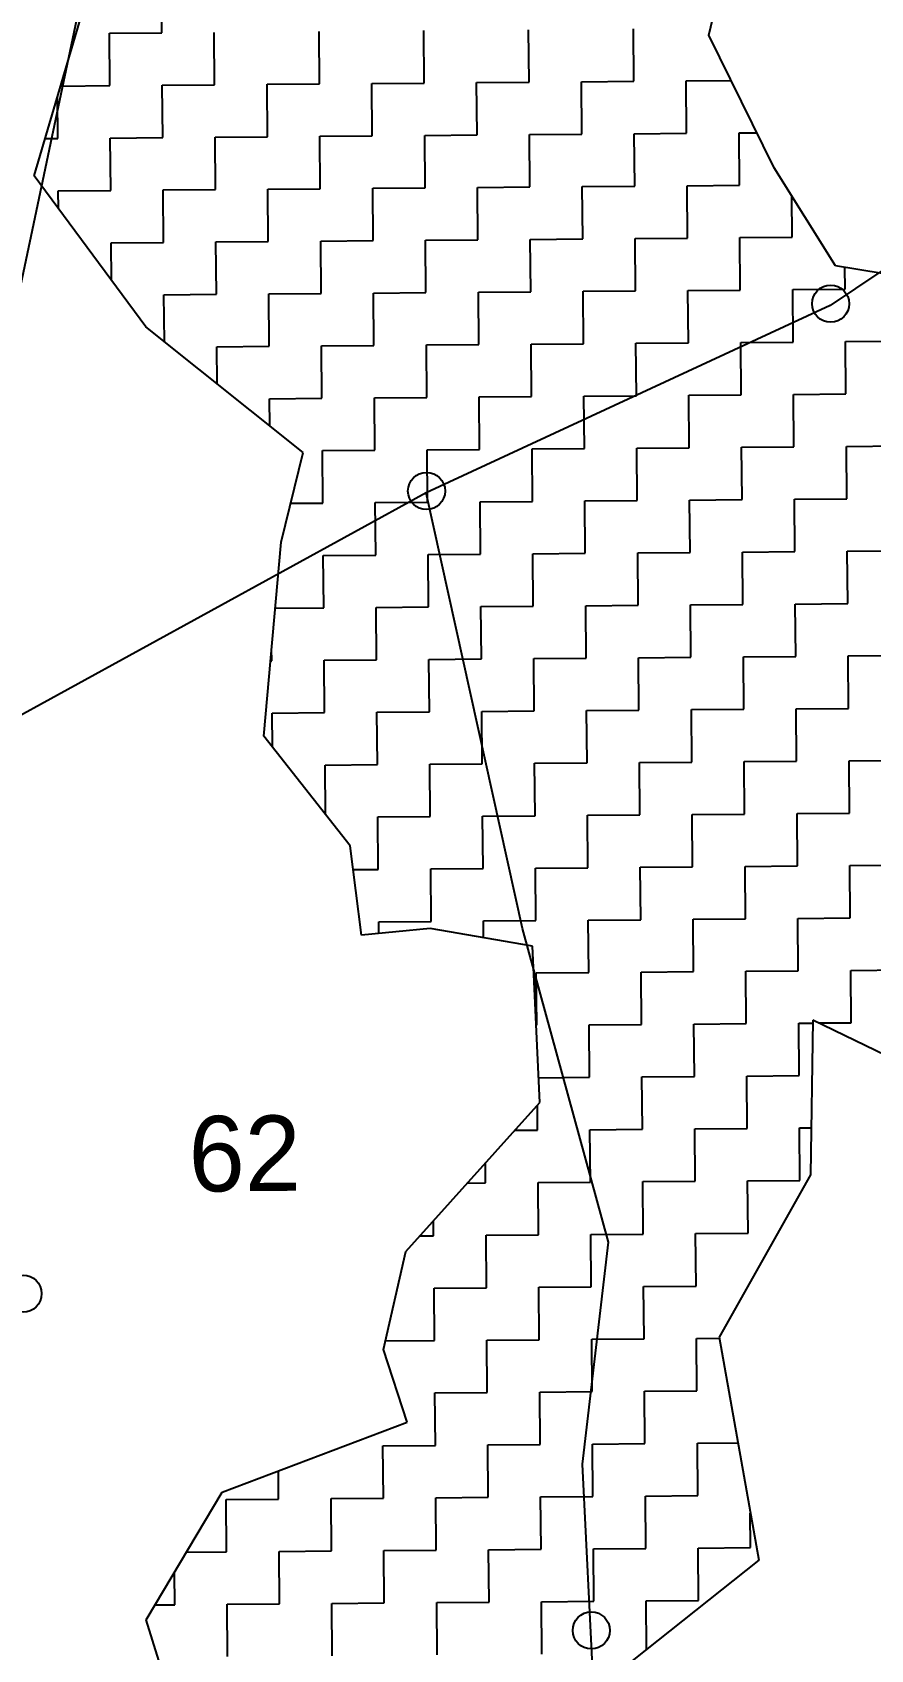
# Model space of a CAD drawing. Header units: metres. Extents: x 291193 to 293446, y 1984590 to 1987927.
# Drawn here: x 291637.8 to 291840.7, y 1985135.3 to 1985526.7 of the extents above; entities that cross this region are included whole.
import ezdxf

# ---------------------------------------------------------------- set-up
doc = ezdxf.new("R2010")
doc.units = ezdxf.units.M
for name, color, linetype in [('POLY_HATCH', 12, 'Continuous'), ('POLY_PARCEL', 6, 'Continuous'), ('SYM_STONE', 1, 'Continuous'), ('TEXT_PARCEL', 7, 'Continuous')]:
    doc.layers.add(name, color=color, linetype=linetype)
doc.styles.add('TEXT_MAP', font='')
doc.styles.get('TEXT_MAP').set_extended_font_data('Kruti Dev 050')

msp = doc.modelspace()

# ---------------------------------------------------------------- linework, layer by layer
at = {"layer": 'POLY_HATCH'}
for p, q in [((291801.59, 1985526.06), (291807.67, 1985551.65)), ((291638.32, 1985492.02), (291651.57, 1985536.98)), ((291817.36, 1985493.95), (291801.59, 1985526.06)), ((291832.21, 1985470.21), (291817.36, 1985493.95)), ((291665.35, 1985455.46), (291638.32, 1985492.02)), ((291849.41, 1985467.42), (291832.21, 1985470.21)), ((291703.42, 1985425.03), (291665.35, 1985455.46)), ((291698.05, 1985403.32), (291703.42, 1985425.03)), ((291693.89, 1985356.42), (291698.05, 1985403.32)), ((291714.79, 1985329.88), (291693.89, 1985356.42)), ((291717.48, 1985308.23), (291714.79, 1985329.88)), ((291734.11, 1985309.88), (291717.48, 1985308.23)), ((291758.86, 1985305.55), (291734.11, 1985309.88)), ((291760.68, 1985267.77), (291758.86, 1985305.55)), ((291826.7, 1985287.65), (291826.17, 1985250.22)), ((291886.03, 1985259.02), (291826.7, 1985287.65)), ((291728.2, 1985231.72), (291760.68, 1985267.77)), ((291826.17, 1985250.22), (291804.02, 1985210.95)), ((291722.84, 1985207.99), (291728.2, 1985231.72)), ((291804.02, 1985210.95), (291813.62, 1985156.96)), ((291728.53, 1985190.4), (291722.84, 1985207.99)), ((291683.79, 1985173.41), (291728.53, 1985190.4)), ((291665.38, 1985142.52), (291683.79, 1985173.41)), ((291813.62, 1985156.96), (291783.02, 1985132.6)), ((291677.29, 1985104.82), (291665.38, 1985142.52))]:
    msp.add_line(p, q, dxfattribs=at)
at = {"layer": 'POLY_HATCH', "linetype": 'Continuous'}
for p, q in [((291669.18, 1985526.61), (291669.08, 1985539.28)), ((291758.04, 1985514.65), (291757.94, 1985527.33)), ((291783.4, 1985514.86), (291783.3, 1985527.54)), ((291656.5, 1985526.5), (291669.18, 1985526.61)), ((291656.6, 1985513.82), (291656.5, 1985526.5)), ((291681.96, 1985514.03), (291681.86, 1985526.71)), ((291707.32, 1985514.24), (291707.22, 1985526.92)), ((291732.68, 1985514.44), (291732.58, 1985527.12)), ((291644.71, 1985513.72), (291656.6, 1985513.82)), ((291669.28, 1985513.93), (291681.96, 1985514.03)), ((291669.39, 1985501.25), (291669.28, 1985513.93)), ((291694.64, 1985514.13), (291707.32, 1985514.24)), ((291694.75, 1985501.45), (291694.64, 1985514.13)), ((291720, 1985514.34), (291732.68, 1985514.44)), ((291720.11, 1985501.66), (291720, 1985514.34)), ((291745.36, 1985514.55), (291758.04, 1985514.65)), ((291745.47, 1985501.87), (291745.36, 1985514.55)), ((291770.72, 1985514.75), (291783.4, 1985514.86)), ((291770.82, 1985502.07), (291770.72, 1985514.75)), ((291796.08, 1985514.96), (291807, 1985515.05)), ((291796.18, 1985502.28), (291796.08, 1985514.96)), ((291644.03, 1985501.04), (291643.95, 1985511.12)), ((291640.97, 1985501.01), (291644.03, 1985501.04)), ((291656.71, 1985501.14), (291669.39, 1985501.25)), ((291656.81, 1985488.46), (291656.71, 1985501.14)), ((291682.07, 1985501.35), (291694.75, 1985501.45)), ((291682.17, 1985488.67), (291682.07, 1985501.35)), ((291707.43, 1985501.56), (291720.11, 1985501.66)), ((291707.53, 1985488.88), (291707.43, 1985501.56)), ((291732.79, 1985501.76), (291745.47, 1985501.87)), ((291732.89, 1985489.08), (291732.79, 1985501.76)), ((291758.14, 1985501.97), (291770.82, 1985502.07)), ((291758.25, 1985489.29), (291758.14, 1985501.97)), ((291783.5, 1985502.18), (291796.18, 1985502.28)), ((291783.61, 1985489.5), (291783.5, 1985502.18)), ((291808.86, 1985502.39), (291813.2, 1985502.42)), ((291808.97, 1985489.71), (291808.86, 1985502.39)), ((291644.13, 1985488.36), (291656.81, 1985488.46)), ((291644.17, 1985484.11), (291644.13, 1985488.36)), ((291669.49, 1985488.57), (291682.17, 1985488.67)), ((291669.6, 1985475.89), (291669.49, 1985488.57)), ((291694.85, 1985488.77), (291707.53, 1985488.88)), ((291694.95, 1985476.09), (291694.85, 1985488.77)), ((291720.21, 1985488.98), (291732.89, 1985489.08)), ((291720.31, 1985476.3), (291720.21, 1985488.98)), ((291745.57, 1985489.19), (291758.25, 1985489.29)), ((291745.67, 1985476.51), (291745.57, 1985489.19)), ((291770.93, 1985489.4), (291783.61, 1985489.5)), ((291771.03, 1985476.72), (291770.93, 1985489.4)), ((291796.29, 1985489.6), (291808.97, 1985489.71)), ((291796.39, 1985476.92), (291796.29, 1985489.6)), ((291821.75, 1985477.13), (291821.67, 1985487.06)), ((291732.99, 1985476.4), (291745.67, 1985476.51)), ((291758.35, 1985476.61), (291771.03, 1985476.72)), ((291758.46, 1985463.93), (291758.35, 1985476.61)), ((291783.71, 1985476.82), (291796.39, 1985476.92)), ((291783.81, 1985464.14), (291783.71, 1985476.82)), ((291809.07, 1985477.03), (291821.75, 1985477.13)), ((291809.17, 1985464.35), (291809.07, 1985477.03)), ((291656.92, 1985475.78), (291669.6, 1985475.89)), ((291656.99, 1985466.76), (291656.92, 1985475.78)), ((291682.27, 1985475.99), (291694.95, 1985476.09)), ((291682.38, 1985463.31), (291682.27, 1985475.99)), ((291707.63, 1985476.2), (291720.31, 1985476.3)), ((291707.74, 1985463.52), (291707.63, 1985476.2)), ((291733.1, 1985463.73), (291732.99, 1985476.4)), ((291834.53, 1985464.55), (291834.49, 1985469.84)), ((291669.7, 1985463.21), (291682.38, 1985463.31)), ((291669.79, 1985451.9), (291669.7, 1985463.21)), ((291695.06, 1985463.41), (291707.74, 1985463.52)), ((291695.16, 1985450.73), (291695.06, 1985463.41)), ((291720.42, 1985463.62), (291733.1, 1985463.73)), ((291720.52, 1985450.94), (291720.42, 1985463.62)), ((291745.78, 1985463.83), (291758.46, 1985463.93)), ((291745.88, 1985451.15), (291745.78, 1985463.83)), ((291771.14, 1985464.04), (291783.81, 1985464.14)), ((291771.24, 1985451.36), (291771.14, 1985464.04)), ((291796.49, 1985464.24), (291809.17, 1985464.35)), ((291796.6, 1985451.56), (291796.49, 1985464.24)), ((291821.85, 1985464.45), (291834.53, 1985464.55)), ((291821.96, 1985451.77), (291821.85, 1985464.45)), ((291682.48, 1985450.63), (291695.16, 1985450.73)), ((291682.55, 1985441.7), (291682.48, 1985450.63)), ((291707.84, 1985450.84), (291720.52, 1985450.94)), ((291707.94, 1985438.16), (291707.84, 1985450.84)), ((291733.2, 1985451.05), (291745.88, 1985451.15)), ((291733.3, 1985438.37), (291733.2, 1985451.05)), ((291758.56, 1985451.25), (291771.24, 1985451.36)), ((291758.66, 1985438.57), (291758.56, 1985451.25)), ((291783.92, 1985451.46), (291796.6, 1985451.56)), ((291784.02, 1985438.78), (291783.92, 1985451.46)), ((291809.28, 1985451.67), (291821.96, 1985451.77)), ((291809.38, 1985438.99), (291809.28, 1985451.67)), ((291834.64, 1985451.87), (291847.32, 1985451.98)), ((291834.74, 1985439.2), (291834.64, 1985451.87)), ((291695.27, 1985438.06), (291707.94, 1985438.16)), ((291695.32, 1985431.5), (291695.27, 1985438.06)), ((291720.62, 1985438.26), (291733.3, 1985438.37)), ((291720.73, 1985425.58), (291720.62, 1985438.26)), ((291745.98, 1985438.47), (291758.66, 1985438.57)), ((291746.09, 1985425.79), (291745.98, 1985438.47)), ((291771.34, 1985438.68), (291784.02, 1985438.78)), ((291771.45, 1985426), (291771.34, 1985438.68)), ((291796.7, 1985438.88), (291809.38, 1985438.99)), ((291796.81, 1985426.2), (291796.7, 1985438.88)), ((291822.06, 1985439.09), (291834.74, 1985439.2)), ((291822.16, 1985426.41), (291822.06, 1985439.09)), ((291708.05, 1985425.48), (291720.73, 1985425.58)), ((291733.41, 1985425.69), (291746.09, 1985425.79)), ((291733.51, 1985413.01), (291733.41, 1985425.69)), ((291758.77, 1985425.89), (291771.45, 1985426)), ((291758.87, 1985413.21), (291758.77, 1985425.89)), ((291784.13, 1985426.1), (291796.81, 1985426.2)), ((291784.23, 1985413.42), (291784.13, 1985426.1)), ((291809.48, 1985426.31), (291822.16, 1985426.41)), ((291809.59, 1985413.63), (291809.48, 1985426.31)), ((291834.84, 1985426.52), (291847.52, 1985426.62)), ((291834.95, 1985413.84), (291834.84, 1985426.52)), ((291708.15, 1985412.8), (291708.05, 1985425.48)), ((291822.27, 1985413.73), (291834.95, 1985413.84)), ((291700.38, 1985412.74), (291708.15, 1985412.8)), ((291720.83, 1985412.9), (291733.51, 1985413.01)), ((291720.94, 1985400.22), (291720.83, 1985412.9)), ((291746.19, 1985413.11), (291758.87, 1985413.21)), ((291746.29, 1985400.43), (291746.19, 1985413.11)), ((291771.55, 1985413.32), (291784.23, 1985413.42)), ((291771.65, 1985400.64), (291771.55, 1985413.32)), ((291796.91, 1985413.53), (291809.59, 1985413.63)), ((291797.01, 1985400.85), (291796.91, 1985413.53)), ((291822.37, 1985401.05), (291822.27, 1985413.73)), ((291708.26, 1985400.12), (291720.94, 1985400.22)), ((291708.36, 1985387.44), (291708.26, 1985400.12)), ((291733.61, 1985400.33), (291746.29, 1985400.43)), ((291733.72, 1985387.65), (291733.61, 1985400.33)), ((291758.97, 1985400.53), (291771.65, 1985400.64)), ((291759.08, 1985387.86), (291758.97, 1985400.53)), ((291784.33, 1985400.74), (291797.01, 1985400.85)), ((291784.44, 1985388.06), (291784.33, 1985400.74)), ((291809.69, 1985400.95), (291822.37, 1985401.05)), ((291809.8, 1985388.27), (291809.69, 1985400.95)), ((291835.05, 1985401.16), (291847.73, 1985401.26)), ((291835.15, 1985388.48), (291835.05, 1985401.16)), ((291696.63, 1985387.34), (291708.36, 1985387.44)), ((291721.04, 1985387.54), (291733.72, 1985387.65)), ((291721.14, 1985374.86), (291721.04, 1985387.54)), ((291746.4, 1985387.75), (291759.08, 1985387.86)), ((291746.5, 1985375.07), (291746.4, 1985387.75)), ((291771.76, 1985387.96), (291784.44, 1985388.06)), ((291771.86, 1985375.28), (291771.76, 1985387.96)), ((291797.12, 1985388.17), (291809.8, 1985388.27)), ((291797.22, 1985375.49), (291797.12, 1985388.17)), ((291822.48, 1985388.37), (291835.15, 1985388.48)), ((291822.58, 1985375.69), (291822.48, 1985388.37)), ((291695.51, 1985374.66), (291695.78, 1985374.66)), ((291695.78, 1985374.66), (291695.76, 1985377.49)), ((291708.46, 1985374.76), (291721.14, 1985374.86)), ((291708.57, 1985362.08), (291708.46, 1985374.76)), ((291733.82, 1985374.97), (291746.5, 1985375.07)), ((291733.93, 1985362.29), (291733.82, 1985374.97)), ((291759.18, 1985375.18), (291771.86, 1985375.28)), ((291759.28, 1985362.5), (291759.18, 1985375.18)), ((291784.54, 1985375.38), (291797.22, 1985375.49)), ((291784.64, 1985362.7), (291784.54, 1985375.38)), ((291809.9, 1985375.59), (291822.58, 1985375.69)), ((291810, 1985362.91), (291809.9, 1985375.59)), ((291835.26, 1985375.8), (291847.94, 1985375.9)), ((291835.36, 1985363.12), (291835.26, 1985375.8)), ((291797.32, 1985362.81), (291810, 1985362.91)), ((291822.68, 1985363.01), (291835.36, 1985363.12)), ((291822.79, 1985350.33), (291822.68, 1985363.01)), ((291695.89, 1985361.98), (291708.57, 1985362.08)), ((291695.95, 1985353.8), (291695.89, 1985361.98)), ((291721.25, 1985362.19), (291733.93, 1985362.29)), ((291721.35, 1985349.51), (291721.25, 1985362.19)), ((291746.61, 1985362.39), (291759.28, 1985362.5)), ((291746.71, 1985349.71), (291746.61, 1985362.39)), ((291771.96, 1985362.6), (291784.64, 1985362.7)), ((291772.07, 1985349.92), (291771.96, 1985362.6)), ((291797.43, 1985350.13), (291797.32, 1985362.81)), ((291708.67, 1985349.4), (291721.35, 1985349.51)), ((291708.77, 1985337.52), (291708.67, 1985349.4)), ((291734.03, 1985349.61), (291746.71, 1985349.71)), ((291734.13, 1985336.93), (291734.03, 1985349.61)), ((291759.39, 1985349.82), (291772.07, 1985349.92)), ((291759.49, 1985337.14), (291759.39, 1985349.82)), ((291784.75, 1985350.02), (291797.43, 1985350.13)), ((291784.85, 1985337.34), (291784.75, 1985350.02)), ((291810.11, 1985350.23), (291822.79, 1985350.33)), ((291810.21, 1985337.55), (291810.11, 1985350.23)), ((291835.47, 1985350.44), (291848.15, 1985350.54)), ((291835.57, 1985337.76), (291835.47, 1985350.44)), ((291721.45, 1985336.83), (291734.13, 1985336.93)), ((291721.56, 1985324.15), (291721.45, 1985336.83)), ((291746.81, 1985337.03), (291759.49, 1985337.14)), ((291746.92, 1985324.35), (291746.81, 1985337.03)), ((291772.17, 1985337.24), (291784.85, 1985337.34)), ((291772.28, 1985324.56), (291772.17, 1985337.24)), ((291797.53, 1985337.45), (291810.21, 1985337.55)), ((291797.63, 1985324.77), (291797.53, 1985337.45)), ((291822.89, 1985337.65), (291835.57, 1985337.76)), ((291822.99, 1985324.98), (291822.89, 1985337.65)), ((291715.51, 1985324.1), (291721.56, 1985324.15)), ((291734.24, 1985324.25), (291746.92, 1985324.35)), ((291734.34, 1985311.57), (291734.24, 1985324.25)), ((291759.6, 1985324.46), (291772.28, 1985324.56)), ((291759.7, 1985311.78), (291759.6, 1985324.46)), ((291784.95, 1985324.66), (291797.63, 1985324.77)), ((291785.06, 1985311.98), (291784.95, 1985324.66)), ((291810.31, 1985324.87), (291822.99, 1985324.98)), ((291810.42, 1985312.19), (291810.31, 1985324.87)), ((291835.67, 1985325.08), (291848.35, 1985325.18)), ((291835.78, 1985312.4), (291835.67, 1985325.08)), ((291797.74, 1985312.09), (291810.42, 1985312.19)), ((291797.84, 1985299.41), (291797.74, 1985312.09)), ((291823.1, 1985312.3), (291835.78, 1985312.4)), ((291823.2, 1985299.62), (291823.1, 1985312.3)), ((291721.66, 1985311.47), (291734.34, 1985311.57)), ((291721.68, 1985308.65), (291721.66, 1985311.47)), ((291747.02, 1985311.67), (291759.7, 1985311.78)), ((291747.05, 1985307.61), (291747.02, 1985311.67)), ((291772.38, 1985311.88), (291785.06, 1985311.98)), ((291772.48, 1985299.2), (291772.38, 1985311.88)), ((291759.8, 1985299.1), (291772.48, 1985299.2)), ((291759.91, 1985286.42), (291759.8, 1985299.1)), ((291785.16, 1985299.31), (291797.84, 1985299.41)), ((291785.27, 1985286.63), (291785.16, 1985299.31)), ((291810.52, 1985299.51), (291823.2, 1985299.62)), ((291810.62, 1985286.83), (291810.52, 1985299.51)), ((291835.88, 1985299.72), (291848.56, 1985299.82)), ((291835.98, 1985287.04), (291835.88, 1985299.72)), ((291759.78, 1985286.42), (291759.91, 1985286.42)), ((291772.59, 1985286.52), (291785.27, 1985286.63)), ((291772.69, 1985273.84), (291772.59, 1985286.52)), ((291797.95, 1985286.73), (291810.62, 1985286.83)), ((291798.05, 1985274.05), (291797.95, 1985286.73)), ((291823.3, 1985286.94), (291826.69, 1985286.96)), ((291823.41, 1985274.26), (291823.3, 1985286.94)), ((291828.09, 1985286.98), (291835.98, 1985287.04)), ((291760.39, 1985273.74), (291772.69, 1985273.84)), ((291785.37, 1985273.95), (291798.05, 1985274.05)), ((291785.47, 1985261.27), (291785.37, 1985273.95)), ((291810.73, 1985274.15), (291823.41, 1985274.26)), ((291810.83, 1985261.47), (291810.73, 1985274.15)), ((291760.11, 1985261.06), (291760.06, 1985267.08)), ((291772.79, 1985261.16), (291785.47, 1985261.27)), ((291772.9, 1985248.48), (291772.79, 1985261.16)), ((291798.15, 1985261.37), (291810.83, 1985261.47)), ((291798.26, 1985248.69), (291798.15, 1985261.37)), ((291823.51, 1985261.58), (291826.33, 1985261.6)), ((291823.61, 1985248.9), (291823.51, 1985261.58)), ((291754.6, 1985261.01), (291760.11, 1985261.06)), ((291747.54, 1985248.28), (291747.5, 1985253.14)), ((291743.08, 1985248.24), (291747.54, 1985248.28)), ((291760.22, 1985248.38), (291772.9, 1985248.48)), ((291760.32, 1985235.7), (291760.22, 1985248.38)), ((291785.58, 1985248.59), (291798.26, 1985248.69)), ((291785.68, 1985235.91), (291785.58, 1985248.59)), ((291810.94, 1985248.79), (291823.61, 1985248.9)), ((291811.04, 1985236.11), (291810.94, 1985248.79)), ((291734.96, 1985235.49), (291734.93, 1985239.19)), ((291731.57, 1985235.47), (291734.96, 1985235.49)), ((291747.64, 1985235.6), (291760.32, 1985235.7)), ((291747.74, 1985222.92), (291747.64, 1985235.6)), ((291773, 1985235.8), (291785.68, 1985235.91)), ((291773.1, 1985223.12), (291773, 1985235.8)), ((291798.36, 1985236.01), (291811.04, 1985236.11)), ((291798.46, 1985223.33), (291798.36, 1985236.01)), ((291735.07, 1985222.81), (291747.74, 1985222.92)), ((291735.17, 1985210.13), (291735.07, 1985222.81)), ((291760.42, 1985223.02), (291773.1, 1985223.12)), ((291760.53, 1985210.34), (291760.42, 1985223.02)), ((291785.78, 1985223.23), (291798.46, 1985223.33)), ((291785.89, 1985210.55), (291785.78, 1985223.23)), ((291747.85, 1985210.24), (291760.53, 1985210.34)), ((291773.21, 1985210.44), (291785.89, 1985210.55)), ((291773.31, 1985197.77), (291773.21, 1985210.44)), ((291798.57, 1985210.65), (291804.07, 1985210.7)), ((291798.67, 1985197.97), (291798.57, 1985210.65)), ((291723.3, 1985210.04), (291735.17, 1985210.13)), ((291747.95, 1985197.56), (291747.85, 1985210.24)), ((291735.27, 1985197.45), (291747.95, 1985197.56)), ((291735.38, 1985184.77), (291735.27, 1985197.45)), ((291760.63, 1985197.66), (291773.31, 1985197.77)), ((291760.74, 1985184.98), (291760.63, 1985197.66)), ((291785.99, 1985197.87), (291798.67, 1985197.97)), ((291786.09, 1985185.19), (291785.99, 1985197.87)), ((291722.7, 1985184.67), (291735.38, 1985184.77)), ((291722.8, 1985171.99), (291722.7, 1985184.67)), ((291748.06, 1985184.88), (291760.74, 1985184.98)), ((291748.16, 1985172.2), (291748.06, 1985184.88)), ((291773.41, 1985185.09), (291786.09, 1985185.19)), ((291773.52, 1985172.41), (291773.41, 1985185.09)), ((291798.77, 1985185.29), (291808.57, 1985185.37)), ((291798.88, 1985172.61), (291798.77, 1985185.29)), ((291697.44, 1985171.78), (291697.39, 1985178.57)), ((291684.76, 1985171.68), (291697.44, 1985171.78)), ((291684.87, 1985159), (291684.76, 1985171.68)), ((291710.12, 1985171.89), (291722.8, 1985171.99)), ((291710.22, 1985159.21), (291710.12, 1985171.89)), ((291735.48, 1985172.1), (291748.16, 1985172.2)), ((291735.58, 1985159.42), (291735.48, 1985172.1)), ((291760.84, 1985172.3), (291773.52, 1985172.41)), ((291760.94, 1985159.62), (291760.84, 1985172.3)), ((291786.2, 1985172.51), (291798.88, 1985172.61)), ((291786.3, 1985159.83), (291786.2, 1985172.51)), ((291811.66, 1985160.04), (291811.59, 1985168.36)), ((291722.9, 1985159.31), (291735.58, 1985159.42)), ((291748.26, 1985159.52), (291760.94, 1985159.62)), ((291748.37, 1985146.84), (291748.26, 1985159.52)), ((291773.62, 1985159.73), (291786.3, 1985159.83)), ((291773.73, 1985147.05), (291773.62, 1985159.73)), ((291798.98, 1985159.93), (291811.66, 1985160.04)), ((291799.08, 1985147.25), (291798.98, 1985159.93)), ((291675.16, 1985158.92), (291684.87, 1985159)), ((291697.54, 1985159.1), (291710.22, 1985159.21)), ((291697.65, 1985146.43), (291697.54, 1985159.1)), ((291723.01, 1985146.63), (291722.9, 1985159.31)), ((291672.29, 1985146.22), (291672.23, 1985154)), ((291667.56, 1985146.18), (291672.29, 1985146.22)), ((291684.97, 1985146.32), (291697.65, 1985146.43)), ((291685.07, 1985133.64), (291684.97, 1985146.32)), ((291710.33, 1985146.53), (291723.01, 1985146.63)), ((291710.43, 1985133.85), (291710.33, 1985146.53)), ((291735.69, 1985146.74), (291748.37, 1985146.84)), ((291735.79, 1985134.06), (291735.69, 1985146.74)), ((291761.05, 1985146.94), (291773.73, 1985147.05)), ((291761.15, 1985134.26), (291761.05, 1985146.94)), ((291786.41, 1985147.15), (291799.08, 1985147.25)), ((291786.5, 1985135.37), (291786.41, 1985147.15))]:
    msp.add_line(p, q, dxfattribs=at)
at = {"layer": 'POLY_PARCEL'}
for p, q in [((291657.65, 1985572.97), (291633.16, 1985456.68)), ((291916.24, 1985517.95), (291830.89, 1985460.63)), ((291830.89, 1985460.63), (291733.11, 1985415.3)), ((291733.11, 1985415.3), (291613.9, 1985349.82)), ((291756.48, 1985309.86), (291733.11, 1985415.3)), ((291777.26, 1985233.95), (291756.48, 1985309.86)), ((291770.94, 1985180.26), (291777.26, 1985233.95)), ((291776.27, 1985073.48), (291770.94, 1985180.26))]:
    msp.add_line(p, q, dxfattribs=at)
at = {"layer": 'SYM_STONE'}
for centre in [(291831.02, 1985461.04), (291733.24, 1985415.71), (291635.61, 1985221.48), (291773.1, 1985139.99)]:
    msp.add_circle(centre, 4.49, dxfattribs=at)

# ---------------------------------------------------------------- texts
at = {"layer": 'TEXT_PARCEL', "style": 'TEXT_MAP'}
msp.add_text('62', height=18.259, rotation=0.4682, dxfattribs=at).set_placement((291675.73, 1985246.17))

doc.saveas('drawing.dxf')
